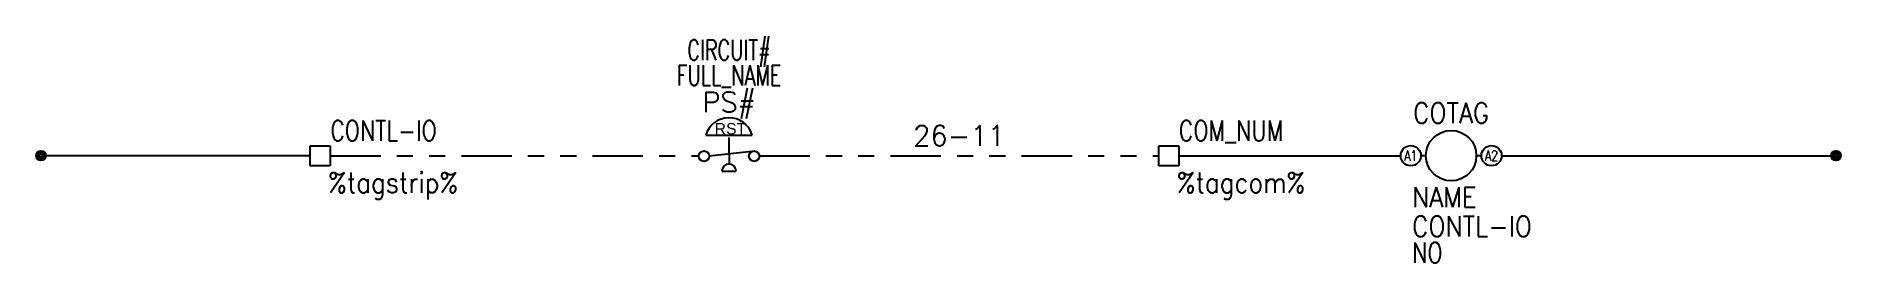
# Model space of a CAD drawing. Header units: inches. Extents: x 0 to 11.2, y 0 to 1.4.
import ezdxf
from ezdxf.enums import TextEntityAlignment as Align

# ---------------------------------------------------------------- set-up
doc = ezdxf.new("R2010")
doc.units = ezdxf.units.IN
doc.header["$MEASUREMENT"] = 0
doc.linetypes.add('HIDDEN2', pattern=[0.1875, 0.125, -0.0625])
doc.linetypes.add('PHANTOM2', pattern=[1.25, 0.625, -0.125, 0.125, -0.125, 0.125, -0.125])
for name, color, linetype in [('BLK_18', 251, 'Continuous'), ('DESC', 150, 'Continuous'), ('LOC', 8, 'Continuous'), ('MISC', 7, 'Continuous'), ('ORG_14', 30, 'Continuous'), ('RED_18', 1, 'Continuous'), ('SYMS', 7, 'Continuous'), ('TAGS', 150, 'Continuous'), ('TERMS', 123, 'Continuous'), ('WHT_14', 7, 'Continuous'), ('WIRENO', 72, 'Continuous')]:
    doc.layers.add(name, color=color, linetype=linetype)
doc.styles.get("Standard").update_dxf_attribs({"font": 'arial.ttf'})
doc.styles.add('WD', font='romans.shx')

# ---------------------------------------------------------------- blocks, each defined once
blk = doc.blocks.new('HT0001')
for p, q in [((-0.062, 0.062), (0.062, 0.062)), ((-0.062, -0.062), (-0.062, 0.062)), ((0.062, 0.062), (0.062, -0.062)), ((0.062, -0.062), (-0.062, -0.062))]:
    blk.add_line(p, q)
at = {"style": 'WD'}
for tag, p, width in [('INST', (0.062, 0.42), 0.7), ('LOC', (0.062, 0.25), 0.7), ('DESC1', (0.05, -0.385), 0.8)]:
    blk.add_attdef(tag, p, '', height=0.125, dxfattribs=dict(at, width=width))
at = {"linetype": 'Continuous', "style": 'WD'}
for tag, p, height, width, flags in [('TERM01', (0.062, 0.094), 0.125, 0.8, 8), ('TAGSTRIP', (0.05, -0.229), 0.125, 0.9, 8), ('CAT', (0.213, -0.406), 0.109, 0.8, 1), ('DESC2', (0.05, -0.541), 0.125, 0.8, 8), ('DESC3', (0.05, -0.698), 0.125, 0.8, 8)]:
    blk.add_attdef(tag, p, '', height=height, dxfattribs=dict(at, width=width, flags=flags))
at = {"style": 'WD', "flags": 1}
for tag, p, height in [('X4TERM01', (-0.062, 0), 0.0125), ('X4TERMDESC01', (-0.055, -0.023), 0.025), ('X2TERMDESC01', (-0.006, 0.029), 0.025), ('STRIPSEQ', (0, 0), 0.00125), ('X2TERM01', (0, 0.062), 0.0125), ('X2PIN01', (0.033, 0.084), 0.0125), ('X1TERMDESC01', (0.039, 0.007), 0.025), ('X1TERM01', (0.062, 0), 0.0125), ('X1PIN01', (0.087, 0.016), 0.0125), ('X4PIN01', (-0.114, -0.038), 0.0125), ('LINKTERM', (0, -0.002), 0.00125), ('X8TERM01', (0, -0.062), 0.0125), ('X8TERMDESC01', (0, -0.054), 0.025), ('X8PIN01', (0.026, -0.096), 0.0125)]:
    blk.add_attdef(tag, p, '', height=height, dxfattribs=at)
at = {"linetype": 'Continuous', "style": 'WD', "width": 0.8, "flags": 1}
blk.add_attdef('MFG', text='', height=0.109, dxfattribs=at).set_placement((0.088, -0.406), align=Align.RIGHT)
at = {"style": 'WD', "width": 0.7, "flags": 1}
blk.add_attdef('ASSYCODE', (0.062, -0.281), '', height=0.01, dxfattribs=at)
blk = doc.blocks.new('HPS12_MAN-RST')
at = {"ltscale": 0.5}
blk.add_line((-0.119, -1.661), (0.169, -1.66), dxfattribs=at)
at = {"linetype": 'HIDDEN2', "ltscale": 0.2}
blk.add_line((0.025, -1.775), (0.025, -1.659), dxfattribs=at)
at = {"linetype": 'Continuous'}
blk.add_line((-0.098, -1.789), (0.185, -1.758), dxfattribs=at)
for p, q in [((0.025, -1.775), (0.025, -1.839)), ((-0.019, -1.884), (0.069, -1.884))]:
    blk.add_line(p, q)
for centre in [(-0.13, -1.791), (0.181, -1.791)]:
    blk.add_circle(centre, 0.0322)
at = {"ltscale": 0.5}
blk.add_arc((0.025, -1.703), 0.15, 16.555, 163.8979, dxfattribs=at)
blk.add_arc((0.025, -1.884), 0.0442, 0, 180)
at = {"ltscale": 0.5, "insert": (-0.064, -1.586), "char_height": 0.07, "attachment_point": 1}
blk.add_mtext_dynamic_manual_height_columns('RST', width=0.23321, gutter_width=0.5, heights=[0], dxfattribs=at)
at = {"style": 'WD', "width": 0.7}
for tag, p in [('INST', (0.025, -0.881)), ('LOC', (0.025, -1.05)), ('DESC1', (0.025, -1.207)), ('DESC2', (0.025, -1.363)), ('XREF', (0.025, -2.105))]:
    blk.add_attdef(tag, text='', height=0.125, dxfattribs=at).set_placement(p, align=Align.CENTER)
at = {"style": 'WD'}
blk.add_attdef('TAG1', text='', height=0.125, dxfattribs=at).set_placement((0.025, -1.519), align=Align.CENTER)
for tag, p in [('X2LINK', (0.025, -1.519)), ('X8LINK', (0.025, -1.916))]:
    blk.add_attdef(tag, p, '', height=0.01, dxfattribs=at)
for tag, p, height, flags in [('X4TERM01', (-0.162, -1.791), 0.0125, 1), ('CONTACT', (0.063, -1.77), 0.01, 1), ('FAMILY', (0.063, -1.753), 0.01, 9), ('X1TERM02', (0.213, -1.791), 0.0125, 1)]:
    blk.add_attdef(tag, p, '', height=height, dxfattribs=dict(at, flags=flags))
at = {"linetype": 'Continuous', "style": 'WD', "flags": 9}
for tag, p in [('CAT', (0.088, -1.798)), ('ASSYCODE', (0.091, -1.839)), ('MFG', (0.088, -1.817))]:
    blk.add_attdef(tag, text='', height=0.01, dxfattribs=at).set_placement(p, align=Align.CENTER)
at = {"linetype": 'Continuous', "style": 'WD', "flags": 8}
blk.add_attdef('TERM01', text='', height=0.125, dxfattribs=at).set_placement((-0.225, -1.822), align=Align.TOP_RIGHT)
blk.add_attdef('TERM02', text='', height=0.125, dxfattribs=at).set_placement((0.275, -1.822), align=Align.TOP_LEFT)
at = {"style": 'WD', "width": 0.7}
for tag, p in [('RATING1', (0.273, -2.107)), ('WDTAGALT', (0.273, -2.264))]:
    blk.add_attdef(tag, p, '', height=0.125, dxfattribs=at)
blk = doc.blocks.new('HCR1_RELAY-COIL')
for p, q in [((-0.156, 0), (-0.188, 0)), ((0.188, 0), (0.156, 0))]:
    blk.add_line(p, q)
for centre, radius in [((0, 0), 0.156), ((-0.25, 0), 0.0625), ((0.25, 0), 0.0625)]:
    blk.add_circle(centre, radius)
at = {"style": 'WD'}
for tag, width, p in [('INST', 0.7, (0, 0.528)), ('LOC', 0.7, (0, 0.359)), ('TAG1', 0.9, (0, 0.202))]:
    blk.add_attdef(tag, text='', height=0.125, dxfattribs=dict(at, width=width)).set_placement(p, align=Align.CENTER)
at = {"linetype": 'Continuous', "style": 'WD', "flags": 9}
blk.add_attdef('ASSYCODE', text='', height=0.01, dxfattribs=at).set_placement((0, 0.109), align=Align.CENTER)
at = {"style": 'WD', "flags": 9}
blk.add_attdef('FAMILY', text='', height=0.01, dxfattribs=at).set_placement((-0.005, 0.17), align=Align.CENTER)
at = {"linetype": 'Continuous', "style": 'WD', "flags": 1}
for tag, p in [('MFG', (0, 0.14)), ('CAT', (0, 0.159))]:
    blk.add_attdef(tag, text='', height=0.01, dxfattribs=at).set_placement(p, align=Align.MIDDLE)
at = {"linetype": 'Continuous', "style": 'WD', "width": 0.8, "flags": 8}
for tag, p in [('TERM01', (-0.25, 0)), ('TERM02', (0.25, 0))]:
    blk.add_attdef(tag, text='', height=0.0625, dxfattribs=at).set_placement(p, align=Align.MIDDLE_CENTER)
at = {"style": 'WD', "flags": 1}
for tag, p in [('X4TERM01', (-0.312, 0)), ('X1TERM02', (0.312, 0))]:
    blk.add_attdef(tag, p, '', height=0.0125, dxfattribs=at)
at = {"style": 'WD'}
for tag, p, width in [('DESC1', (-0.242, -0.373), 0.9), ('DESC2', (-0.242, -0.529), 0.9), ('XREFNO', (-0.009, -0.717), 0.8), ('XREFNC', (-0.009, -0.873), 0.8), ('DESC3', (-0.222, -1.125), 0.9)]:
    blk.add_attdef(tag, p, '', height=0.125, dxfattribs=dict(at, width=width))
at = {"style": 'WD', "width": 0.8, "flags": 8}
for tag, p in [('NO', (-0.242, -0.717)), ('NC', (-0.242, -0.873))]:
    blk.add_attdef(tag, p, '', height=0.125, dxfattribs=at)
blk = doc.blocks.new('WD_WNH')
at = {"linetype": 'Continuous', "style": 'WD'}
blk.add_attdef('WIRENO', text='', height=0.125, dxfattribs=at).set_placement((0, 0.062), align=Align.CENTER)
at = {"style": 'WD', "flags": 1}
for tag, p in [('W01USER', (0, 0.078)), ('W02USER', (0, 0.07)), ('W03USER', (0, 0.062)), ('W04USER', (0, 0.055)), ('W05USER', (0, 0.047)), ('W06USER', (0, 0.039)), ('W07USER', (0, 0.031)), ('W08USER', (0, 0.023)), ('W09USER', (0, 0.016)), ('W10USER', (0, 0.008))]:
    blk.add_attdef(tag, text='', height=0.005, dxfattribs=at).set_placement(p, align=Align.CENTER)
blk = doc.blocks.new('WDDOT')
for radius in [0.03, 0.0187, 0.00929]:
    blk.add_circle((0, 0), radius)

msp = doc.modelspace()

# ---------------------------------------------------------------- linework, layer by layer
at = {"layer": 'BLK_18', "linetype": 'PHANTOM2', "ltscale": 0.5}
msp.add_line((4.482, 0.691), (6.956, 0.691), dxfattribs=at)
at = {"layer": 'ORG_14', "ltscale": 0.5}
for p, q in [((1.698, 0.691), (0.045, 0.691)), ((7.081, 0.691), (8.456, 0.691))]:
    msp.add_line(p, q, dxfattribs=at)
at = {"layer": 'RED_18', "linetype": 'PHANTOM2', "ltscale": 0.5}
msp.add_line((1.823, 0.691), (4.107, 0.691), dxfattribs=at)
at = {"layer": 'WHT_14', "ltscale": 0.5}
msp.add_line((9.081, 0.691), (11.154, 0.691), dxfattribs=at)

# ---------------------------------------------------------------- block references
at = {"layer": 'SYMS', "ltscale": 0.5}
ref = msp.add_blockref('HPS12_MAN-RST', (4.269, 2.479), dxfattribs=at)
ref.add_attrib('LOC', 'CIRCUIT#', dxfattribs={"layer": 'LOC', "height": 0.125, "style": 'WD', "width": 0.7}).set_placement((4.294, 1.282), align=Align.CENTER)
ref.add_attrib('DESC1', 'FULL_NAME', dxfattribs={"layer": 'DESC', "height": 0.125, "style": 'WD', "width": 0.7}).set_placement((4.294, 1.126), align=Align.CENTER)
ref.add_attrib('TAG1', 'PS#', dxfattribs={"layer": 'TAGS', "height": 0.125, "style": 'WD'}).set_placement((4.294, 0.96), align=Align.CENTER)
ref = msp.add_blockref('HCR1_RELAY-COIL', (8.769, 0.691), dxfattribs=at)
ref.add_attrib('TERM02', 'A2', dxfattribs={"layer": 'TERMS', "linetype": 'Continuous', "height": 0.0625, "style": 'WD', "width": 0.8, "flags": 8}).set_placement((9.019, 0.691), align=Align.MIDDLE_CENTER)
ref.add_attrib('TERM01', 'A1', dxfattribs={"layer": 'TERMS', "linetype": 'Continuous', "height": 0.0625, "style": 'WD', "width": 0.8, "flags": 8}).set_placement((8.519, 0.691), align=Align.MIDDLE_CENTER)
ref.add_attrib('NO', 'NO', (8.527, 0.028), dxfattribs={"layer": 'MISC', "height": 0.125, "style": 'WD', "width": 0.8, "flags": 8})
ref.add_attrib('DESC2', 'CONTL-IO', (8.527, 0.191), dxfattribs={"layer": 'DESC', "height": 0.125, "style": 'WD', "width": 0.9})
ref.add_attrib('DESC1', 'NAME', (8.527, 0.372), dxfattribs={"layer": 'DESC', "height": 0.125, "style": 'WD', "width": 0.9})
ref.add_attrib('TAG1', 'COTAG', dxfattribs={"layer": 'TAGS', "height": 0.125, "style": 'WD', "width": 0.9}).set_placement((8.769, 0.893), align=Align.CENTER)
ref = msp.add_blockref('HT0001', (1.76, 0.691), dxfattribs=at)
ref.add_attrib('TERM01', 'CONTL-IO', (1.823, 0.784), dxfattribs={"layer": 'TERMS', "linetype": 'Continuous', "height": 0.125, "style": 'WD', "width": 0.8, "flags": 8})
ref.add_attrib('TAGSTRIP', '%tagstrip%', (1.81, 0.462), dxfattribs={"layer": 'TAGS', "linetype": 'Continuous', "height": 0.125, "style": 'WD', "width": 0.9, "flags": 8})
ref = msp.add_blockref('HT0001', (7.019, 0.691), dxfattribs=at)
ref.add_attrib('TERM01', 'COM_NUM', (7.081, 0.784), dxfattribs={"layer": 'TERMS', "linetype": 'Continuous', "height": 0.125, "style": 'WD', "width": 0.8, "flags": 8})
ref.add_attrib('TAGSTRIP', '%tagcom%', (7.069, 0.462), dxfattribs={"layer": 'TAGS', "linetype": 'Continuous', "height": 0.125, "style": 'WD', "width": 0.9, "flags": 8})
for p in [(0.03, 0.691), (11.154, 0.691)]:
    msp.add_blockref('WDDOT', p, dxfattribs=at)
at = {"layer": 'WIRENO', "ltscale": 0.5}
ref = msp.add_blockref('WD_WNH', (5.719, 0.691), dxfattribs=at)
ref.add_attrib('WIRENO', '26-11', dxfattribs={"linetype": 'Continuous', "height": 0.125, "style": 'WD'}).set_placement((5.719, 0.753), align=Align.CENTER)

doc.saveas('drawing.dxf')
